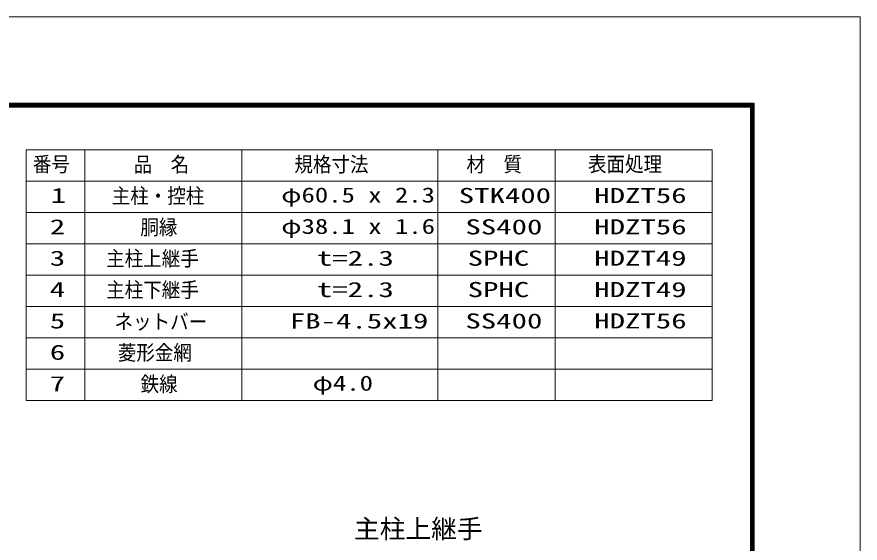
# Model space of a CAD drawing. Units: millimetres, scale not verified. Extents: x -8400 to 8400, y -5940 to 5940.
# Drawn here: x 4098 to 8400, y 3255 to 5940 of the extents above; entities that cross this region are included whole.
import ezdxf
from ezdxf.enums import TextEntityAlignment as Align

# ---------------------------------------------------------------- set-up
doc = ezdxf.new("R2010")
doc.units = ezdxf.units.MM
doc.header["$LTSCALE"] = 20
for name, color, linetype, lineweight in [('0-0_D-TTL', 7, 'Continuous', 9), ('0-B_D-MTR-FRAM', 7, 'Continuous', 9), ('0-C_D-STR-TXT', 7, 'Continuous', 9)]:
    doc.layers.add(name, color=color, linetype=linetype, lineweight=lineweight)
doc.layers.add('0-A_D-MTR-TXT', color=7, linetype='Continuous')
doc.styles.add('ＭＳ ゴシック', font='')
doc.styles.get('ＭＳ ゴシック').set_extended_font_data('MS Gothic')

msp = doc.modelspace()

# ---------------------------------------------------------------- linework, layer by layer
at = {"layer": '0-0_D-TTL', "color": 2}
msp.add_lwpolyline([(-8399.61, 5940.02), (8400.39, 5940.02), (8400.39, -5939.98), (-8399.61, -5939.98)], close=True, dxfattribs=at)
at = {"layer": '0-0_D-TTL'}
for points in [[(-7859.61, 5500.02), (7860.39, 5500.02), (7860.39, -5499.98), (-7859.61, -5499.98)], [(-7854.61, 5495.02), (7855.39, 5495.02), (7855.39, -5494.98), (-7854.61, -5494.98)], [(-7849.61, 5490.02), (7850.39, 5490.02), (7850.39, -5489.98), (-7849.61, -5489.98)], [(-7844.61, 5485.02), (7845.39, 5485.02), (7845.39, -5484.98), (-7844.61, -5484.98)], [(-7839.61, 5480.02), (7840.39, 5480.02), (7840.39, -5479.98), (-7839.61, -5479.98)]]:
    msp.add_lwpolyline(points, close=True, dxfattribs=at)
at = {"layer": '0-B_D-MTR-FRAM'}
for p, q in [((4145.17, 5262.12), (7645.17, 5262.12)), ((4145.17, 5262.12), (4145.17, 3982.12)), ((4445.17, 5262.12), (4445.17, 3982.12)), ((5245.17, 5262.12), (5245.17, 3982.12)), ((6245.17, 5262.12), (6245.17, 3982.12)), ((6845.17, 5262.12), (6845.17, 3982.12)), ((7645.17, 5262.12), (7645.17, 3982.12)), ((4145.17, 5102.12), (7645.17, 5102.12)), ((4145.17, 4942.12), (7645.17, 4942.12)), ((4145.17, 4782.12), (7645.17, 4782.12)), ((4145.17, 4622.12), (7645.17, 4622.12)), ((4145.17, 4462.12), (7645.17, 4462.12)), ((4145.17, 4302.12), (7645.17, 4302.12)), ((4145.17, 4142.12), (7645.17, 4142.12)), ((4145.17, 3982.12), (7645.17, 3982.12))]:
    msp.add_line(p, q, dxfattribs=at)

# ---------------------------------------------------------------- texts
at = {"layer": '0-A_D-MTR-TXT', "style": 'ＭＳ ゴシック'}
for s, width, p in [('番号', 0.9, (4179.57, 5126.64)), ('品\u3000名', 0.9, (4693.85, 5125.52)), ('規格寸法', 0.9, (5513.89, 5126)), ('材\u3000質', 0.9, (6392.05, 5126.4)), ('表面処理', 0.9, (7011.85, 5127.32)), ('主柱・控柱', 0.9, (4582.09, 4965.32)), ('1', 1.5, (4270.89, 4967.12)), ('φ60.5 x 2.3', 1.3, (5446.93, 4969.84)), ('STK400', 1.5, (6352.49, 4967.12)), ('HDZT56', 1.5, (7043.89, 4967.32)), ('2', 1.5, (4266.09, 4807.32)), ('胴縁', 0.9, (4728.13, 4805.32)), ('φ38.1 x 1.6', 1.3, (5447.17, 4809.84)), ('SS400', 1.5, (6386.57, 4807.12)), ('HDZT56', 1.5, (7043.89, 4807.32)), ('3', 1.5, (4266.09, 4647.32)), ('主柱上継手', 0.9, (4553.69, 4645.52)), ('t=2.3', 1.5, (5628.65, 4647.32)), ('SPHC', 1.5, (6397.97, 4647.32)), ('HDZT49', 1.5, (7043.89, 4647.32)), ('4', 1.5, (4265.85, 4487.32)), ('主柱下継手', 0.9, (4553.69, 4485.52)), ('t=2.3', 1.5, (5628.65, 4487.32)), ('SPHC', 1.5, (6397.97, 4487.32)), ('HDZT49', 1.5, (7043.89, 4487.32)), ('ネットバー', 0.9, (4596.37, 4323.48)), ('5', 1.5, (4266.09, 4327.32)), ('FB-4.5x19', 1.5, (5490.73, 4327.12)), ('SS400', 1.5, (6386.57, 4327.12)), ('HDZT56', 1.5, (7043.89, 4327.32)), ('6', 1.5, (4266.09, 4167.32)), ('菱形金網', 0.9, (4613.21, 4165.52)), ('7', 1.5, (4265.85, 4007.32)), ('鉄線', 0.9, (4729.29, 4005.28)), ('φ4.0', 1.3, (5607.29, 4009.84))]:
    msp.add_text(s, height=76.98, dxfattribs=dict(at, width=width)).set_placement(p, align=Align.BOTTOM_LEFT)
at = {"layer": '0-C_D-STR-TXT', "style": 'ＭＳ ゴシック'}
msp.add_text('主柱上継手', height=96.19, dxfattribs=at).set_placement((5818.27, 3251.27), align=Align.BOTTOM_LEFT)

doc.saveas('drawing.dxf')
